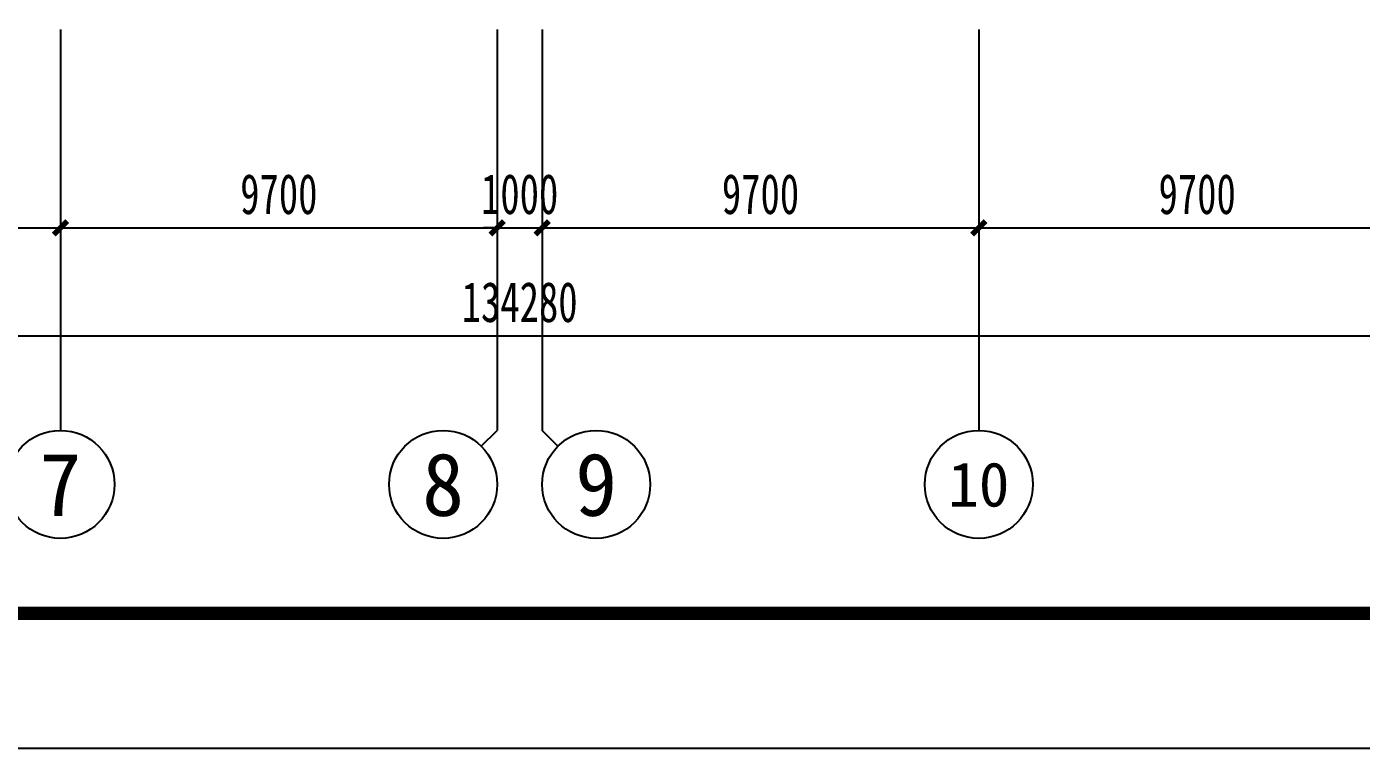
# Model space of a CAD drawing. Header units: millimetres. Extents: x -633009578 to 5705885, y -633235091 to 2571734.
# Drawn here: x 2833770 to 2863417, y 2039260 to 2055296 of the extents above; entities that cross this region are included whole.
import ezdxf
from ezdxf.enums import TextEntityAlignment as Align

# ---------------------------------------------------------------- set-up
doc = ezdxf.new("R2010")
doc.units = ezdxf.units.MM
doc.header["$LTSCALE"] = 1000
doc.header["$MEASUREMENT"] = 0
doc.layers.get('0').update_dxf_attribs({"color": 9})
for name, color, linetype in [('3T_WOOD', 21, 'Continuous'), ('AXIS_TEXT', 7, 'Continuous'), ('C-AXIS(轴号)', 3, 'Continuous'), ('设备-箱柜', 3, 'Continuous'), ('院图签、封面151013$0$PUB_TITLE', 153, 'Continuous'), ('院图签、封面151013$0$图签文字', 4, 'Continuous')]:
    doc.layers.add(name, color=color, linetype=linetype)
doc.styles.add('_TCH_AXIS', font='simhei.ttf', dxfattribs={"bigfont": 'GBCBIG'})
doc.styles.add('_TCH_DIM_T3', font='simhei.ttf', dxfattribs={"width": 0.707, "bigfont": 'GBCBIG'})
doc.styles.add('COMPLEX', font='simhei.ttf')
doc.styles.add('院图签、封面151013$0$-宋体', font='simhei.ttf', dxfattribs={"width": 0.8})
doc.dimstyles.new('_TCH_ARCH&&300', dxfattribs={"dimtxt": 892.5, "dimasz": 300, "dimexe": 750, "dimexo": 900, "dimgap": 300, "dimtad": 1, "dimdec": 0, "dimzin": 0, "dimdsep": 46, "dimtxsty": '_TCH_DIM_T3', "dimblk": 'ARCHTICK', "dimcen": 0.09, "dimclrt": 7, "dimazin": 2, "dimtfac": 1, "dimtdec": 0, "dimtix": 1, "dimtmove": 2, "dimatfit": 3, "dimfxl": 1, "dimtolj": 1, "dimtzin": 0, "dimarcsym": 0})

# ---------------------------------------------------------------- blocks, each defined once
blk = doc.blocks.new('建筑图框_A1')
at = {"layer": '院图签、封面151013$0$PUB_TITLE'}
blk.add_lwpolyline([(0, 0), (84100, 0), (84100, 59400), (0, 59400)], close=True, dxfattribs=at)
at = {"layer": '院图签、封面151013$0$PUB_TITLE', "const_width": 100}
blk.add_lwpolyline([(2500, 1000), (83100, 1000), (83100, 58400), (2500, 58400)], close=True, dxfattribs=at)
at = {"layer": '院图签、封面151013$0$图签文字', "color": 6, "style": '院图签、封面151013$0$-宋体'}
for tag, height, width, p in [('工程主持人', 400, 0.8, (79990.9, 29505.9)), ('审定', 400, 0.8, (79990.9, 28705.9)), ('审核', 400, 0.8, (79990.9, 27905.9)), ('专业负责人', 400, 0.8, (79990.9, 27105.9)), ('校对', 400, 0.8, (79990.9, 26305.9)), ('设计', 400, 0.8, (79990.9, 25505.9)), ('方案设计人', 400, 0.8, (79990.9, 24706.8)), ('工程编号', 300, 0.7, (81000, 8700.4)), ('版次', 300, 0.7, (78738.1, 3005.7)), ('日期', 300, 0.7, (82038.1, 3000.2)), ('图号', 200, 0.7, (82538.1, 2400.1)), ('比例', 300, 0.7, (78738.1, 2200.2)), ('图号_X施', 300, 0.7, (81538.1, 2200.2)), ('图号_总数', 200, 0.7, (82538.1, 2000.1))]:
    blk.add_attdef(tag, text='', height=height, dxfattribs=dict(at, width=width)).set_placement(p, align=Align.MIDDLE_CENTER)
at = {"layer": '院图签、封面151013$0$图签文字', "color": 6, "style": '院图签、封面151013$0$-宋体', "width": 0.7}
for tag, p in [('建设单位_001', (80935.9, 7446.2)), ('工程名称_001', (80933.5, 6045.4)), ('图名_001', (79742.9, 4059.7))]:
    blk.add_attdef(tag, p, '', height=300, dxfattribs=at)
blk = doc.blocks.new('_ArchTick')
at = {"color": 0, "linetype": 'ByBlock', "const_width": 0.4}
blk.add_lwpolyline([(-0.5, -0.5), (0.5, 0.5)], dxfattribs=at)
blk = doc.blocks.new('*D558')
at = {"layer": 'C-AXIS(轴号)', "color": 0, "lineweight": -2, "transparency": 16777216}
for p, q in [((1121701, 1376357), (1121701, 1369697)), ((1255981, 1376357), (1255981, 1369697)), ((1121701, 1370447), (1255981, 1370447))]:
    blk.add_line(p, q, dxfattribs=at)
at = {"layer": 'Defpoints', "color": 0, "transparency": 16777216}
for p in [(1121701, 1377257), (1255981, 1377257), (1255981, 1370447)]:
    blk.add_point(p, dxfattribs=at)
at = {"layer": 'C-AXIS(轴号)', "color": 0, "linetype": 'ByBlock', "lineweight": -2, "transparency": 16777216, "xscale": 300, "yscale": 300, "zscale": 300, "rotation": 180}
blk.add_blockref('_ArchTick', (1121701, 1370447), dxfattribs=at)
at = {"layer": 'C-AXIS(轴号)', "color": 0, "linetype": 'ByBlock', "lineweight": -2, "transparency": 16777216, "xscale": 300, "yscale": 300, "zscale": 300}
blk.add_blockref('_ArchTick', (1255981, 1370447), dxfattribs=at)
at = {"layer": 'C-AXIS(轴号)', "color": 7, "transparency": 16777216, "insert": (1188841, 1371194), "char_height": 892.5, "attachment_point": 5, "style": '_TCH_DIM_T3'}
blk.add_mtext('\\A1;134280', dxfattribs=at)
blk = doc.blocks.new('*D595')
at = {"layer": 'C-AXIS(轴号)', "color": 0, "lineweight": -2, "transparency": 16777216}
for p, q in [((1168941, 1376357), (1168941, 1372097)), ((1178641, 1376357), (1178641, 1372097)), ((1168941, 1372847), (1178641, 1372847))]:
    blk.add_line(p, q, dxfattribs=at)
at = {"layer": 'Defpoints', "color": 0, "transparency": 16777216}
for p in [(1168941, 1377257), (1178641, 1377257), (1178641, 1372847)]:
    blk.add_point(p, dxfattribs=at)
at = {"layer": 'C-AXIS(轴号)', "color": 0, "linetype": 'ByBlock', "lineweight": -2, "transparency": 16777216, "xscale": 300, "yscale": 300, "zscale": 300, "rotation": 180}
blk.add_blockref('_ArchTick', (1168941, 1372847), dxfattribs=at)
at = {"layer": 'C-AXIS(轴号)', "color": 0, "linetype": 'ByBlock', "lineweight": -2, "transparency": 16777216, "xscale": 300, "yscale": 300, "zscale": 300}
blk.add_blockref('_ArchTick', (1178641, 1372847), dxfattribs=at)
at = {"layer": 'C-AXIS(轴号)', "color": 7, "transparency": 16777216, "insert": (1173791, 1373594), "char_height": 892.5, "attachment_point": 5, "style": '_TCH_DIM_T3'}
blk.add_mtext('\\A1;9700', dxfattribs=at)
blk = doc.blocks.new('*D596')
at = {"layer": 'C-AXIS(轴号)', "color": 0, "lineweight": -2, "transparency": 16777216}
for p, q in [((1178641, 1376357), (1178641, 1372097)), ((1188341, 1376357), (1188341, 1372097)), ((1178641, 1372847), (1188341, 1372847))]:
    blk.add_line(p, q, dxfattribs=at)
at = {"layer": 'Defpoints', "color": 0, "transparency": 16777216}
for p in [(1178641, 1377257), (1188341, 1377257), (1188341, 1372847)]:
    blk.add_point(p, dxfattribs=at)
at = {"layer": 'C-AXIS(轴号)', "color": 0, "linetype": 'ByBlock', "lineweight": -2, "transparency": 16777216, "xscale": 300, "yscale": 300, "zscale": 300, "rotation": 180}
blk.add_blockref('_ArchTick', (1178641, 1372847), dxfattribs=at)
at = {"layer": 'C-AXIS(轴号)', "color": 0, "linetype": 'ByBlock', "lineweight": -2, "transparency": 16777216, "xscale": 300, "yscale": 300, "zscale": 300}
blk.add_blockref('_ArchTick', (1188341, 1372847), dxfattribs=at)
at = {"layer": 'C-AXIS(轴号)', "color": 7, "transparency": 16777216, "insert": (1183491, 1373594), "char_height": 892.5, "attachment_point": 5, "style": '_TCH_DIM_T3'}
blk.add_mtext('\\A1;9700', dxfattribs=at)
blk = doc.blocks.new('*D597')
at = {"layer": 'C-AXIS(轴号)', "color": 0, "lineweight": -2, "transparency": 16777216}
for p, q in [((1188341, 1376357), (1188341, 1372097)), ((1189341, 1376357), (1189341, 1372097)), ((1188341, 1372847), (1188041, 1372847)), ((1188341, 1372847), (1189341, 1372847)), ((1189341, 1372847), (1189641, 1372847))]:
    blk.add_line(p, q, dxfattribs=at)
at = {"layer": 'Defpoints', "color": 0, "transparency": 16777216}
for p in [(1188341, 1377257), (1189341, 1377257), (1189341, 1372847)]:
    blk.add_point(p, dxfattribs=at)
at = {"layer": 'C-AXIS(轴号)', "color": 0, "linetype": 'ByBlock', "lineweight": -2, "transparency": 16777216, "xscale": 300, "yscale": 300, "zscale": 300}
blk.add_blockref('_ArchTick', (1188341, 1372847), dxfattribs=at)
at = {"layer": 'C-AXIS(轴号)', "color": 0, "linetype": 'ByBlock', "lineweight": -2, "transparency": 16777216, "xscale": 300, "yscale": 300, "zscale": 300, "rotation": 180}
blk.add_blockref('_ArchTick', (1189341, 1372847), dxfattribs=at)
at = {"layer": 'C-AXIS(轴号)', "color": 7, "transparency": 16777216, "insert": (1188841, 1373594), "char_height": 892.5, "attachment_point": 5, "style": '_TCH_DIM_T3'}
blk.add_mtext('\\A1;1000', dxfattribs=at)
blk = doc.blocks.new('*D598')
at = {"layer": 'C-AXIS(轴号)', "color": 0, "lineweight": -2, "transparency": 16777216}
for p, q in [((1189341, 1376357), (1189341, 1372097)), ((1199041, 1376357), (1199041, 1372097)), ((1189341, 1372847), (1199041, 1372847))]:
    blk.add_line(p, q, dxfattribs=at)
at = {"layer": 'Defpoints', "color": 0, "transparency": 16777216}
for p in [(1189341, 1377257), (1199041, 1377257), (1199041, 1372847)]:
    blk.add_point(p, dxfattribs=at)
at = {"layer": 'C-AXIS(轴号)', "color": 0, "linetype": 'ByBlock', "lineweight": -2, "transparency": 16777216, "xscale": 300, "yscale": 300, "zscale": 300, "rotation": 180}
blk.add_blockref('_ArchTick', (1189341, 1372847), dxfattribs=at)
at = {"layer": 'C-AXIS(轴号)', "color": 0, "linetype": 'ByBlock', "lineweight": -2, "transparency": 16777216, "xscale": 300, "yscale": 300, "zscale": 300}
blk.add_blockref('_ArchTick', (1199041, 1372847), dxfattribs=at)
at = {"layer": 'C-AXIS(轴号)', "color": 7, "transparency": 16777216, "insert": (1194191, 1373594), "char_height": 892.5, "attachment_point": 5, "style": '_TCH_DIM_T3'}
blk.add_mtext('\\A1;9700', dxfattribs=at)
blk = doc.blocks.new('*D599')
at = {"layer": 'C-AXIS(轴号)', "color": 0, "lineweight": -2, "transparency": 16777216}
for p, q in [((1199041, 1376357), (1199041, 1372097)), ((1208741, 1376357), (1208741, 1372097)), ((1199041, 1372847), (1208741, 1372847))]:
    blk.add_line(p, q, dxfattribs=at)
at = {"layer": 'Defpoints', "color": 0, "transparency": 16777216}
for p in [(1199041, 1377257), (1208741, 1377257), (1208741, 1372847)]:
    blk.add_point(p, dxfattribs=at)
at = {"layer": 'C-AXIS(轴号)', "color": 0, "linetype": 'ByBlock', "lineweight": -2, "transparency": 16777216, "xscale": 300, "yscale": 300, "zscale": 300, "rotation": 180}
blk.add_blockref('_ArchTick', (1199041, 1372847), dxfattribs=at)
at = {"layer": 'C-AXIS(轴号)', "color": 0, "linetype": 'ByBlock', "lineweight": -2, "transparency": 16777216, "xscale": 300, "yscale": 300, "zscale": 300}
blk.add_blockref('_ArchTick', (1208741, 1372847), dxfattribs=at)
at = {"layer": 'C-AXIS(轴号)', "color": 7, "transparency": 16777216, "insert": (1203891, 1373594), "char_height": 892.5, "attachment_point": 5, "style": '_TCH_DIM_T3'}
blk.add_mtext('\\A1;9700', dxfattribs=at)
blk = doc.blocks.new('_AXISO')
blk.add_circle((0, 0), 0.5)
at = {"layer": 'AXIS_TEXT', "style": 'COMPLEX', "width": 1.041667}
blk.add_attdef('A', text='', height=0.56, dxfattribs=at).set_placement((-0.25, -0.28), (0.25, -0.28), align=Align.FIT)
blk = doc.blocks.new('9-29-1')
at = {"layer": 'C-AXIS(轴号)'}
for p, q in [((1178640.6, 1377257.1), (1178640.6, 1368347.3)), ((1188340.6, 1377257.1), (1188340.6, 1368347.3)), ((1189340.6, 1377257.1), (1189340.6, 1368347.3)), ((1199040.6, 1377257.1), (1199040.6, 1368347.3)), ((1187989.1, 1367995.8), (1188340.6, 1368347.3)), ((1189692.1, 1367995.8), (1189340.6, 1368347.3))]:
    blk.add_line(p, q, dxfattribs=at)
ref = blk.add_blockref('_AXISO', (1178640.6, 1367147.3), dxfattribs=dict(at, xscale=2400, yscale=2400, zscale=2400))
ref.add_attrib('A', '7', dxfattribs={"layer": 'AXIS_TEXT', "height": 1397.8, "style": '_TCH_AXIS'}).set_placement((1178174.7, 1366448.4), (1179106.5, 1366448.4), align=Align.FIT)
ref = blk.add_blockref('_AXISO', (1187140.6, 1367147.3), dxfattribs=dict(at, xscale=2400, yscale=2400, zscale=2400))
ref.add_attrib('A', '8', dxfattribs={"layer": 'AXIS_TEXT', "height": 1397.8, "style": '_TCH_AXIS'}).set_placement((1186674.7, 1366448.4), (1187606.5, 1366448.4), align=Align.FIT)
ref = blk.add_blockref('_AXISO', (1190540.6, 1367147.3), dxfattribs=dict(at, xscale=2400, yscale=2400, zscale=2400))
ref.add_attrib('A', '9', dxfattribs={"layer": 'AXIS_TEXT', "height": 1397.8, "style": '_TCH_AXIS'}).set_placement((1190074.7, 1366448.4), (1191006.5, 1366448.4), align=Align.FIT)
ref = blk.add_blockref('_AXISO', (1199040.6, 1367147.3), dxfattribs=dict(at, xscale=2400, yscale=2400, zscale=2400))
ref.add_attrib('A', '10', dxfattribs={"layer": 'AXIS_TEXT', "height": 985.34, "style": '_TCH_AXIS'}).set_placement((1198360.2, 1366654.6), (1199720.9, 1366654.6), align=Align.FIT)
for p1, p2, distance, picture, middle in [((1121700.6, 1377257.1), (1255980.6, 1377257.1), -6809.8, '*D558', (1188840.6, 1371193.5)), ((1168940.6, 1377257.1), (1178640.6, 1377257.1), -4409.8, '*D595', (1173790.6, 1373593.5)), ((1178640.6, 1377257.1), (1188340.6, 1377257.1), -4409.8, '*D596', (1183490.6, 1373593.5)), ((1188340.6, 1377257.1), (1189340.6, 1377257.1), -4409.8, '*D597', (1188840.6, 1373593.5)), ((1189340.6, 1377257.1), (1199040.6, 1377257.1), -4409.8, '*D598', (1194190.6, 1373593.5)), ((1199040.6, 1377257.1), (1208740.6, 1377257.1), -4409.8, '*D599', (1203890.6, 1373593.5))]:
    dim = blk.add_aligned_dim(p1=p1, p2=p2, distance=distance, dimstyle='_TCH_ARCH&&300', dxfattribs=at)
    dim.commit()
    dim.dimension.update_dxf_attribs({"geometry": picture, "text_midpoint": middle})

msp = doc.modelspace()

# ---------------------------------------------------------------- block references
at = {"layer": '3T_WOOD'}
msp.add_blockref('9-29-1', (1655879.4, 677977.5), dxfattribs=at)
at = {"layer": '设备-箱柜', "xscale": 3, "yscale": 3}
msp.add_blockref('建筑图框_A1', (2725055.4, 2039260.2, 0), dxfattribs=at)

doc.saveas('drawing.dxf')
